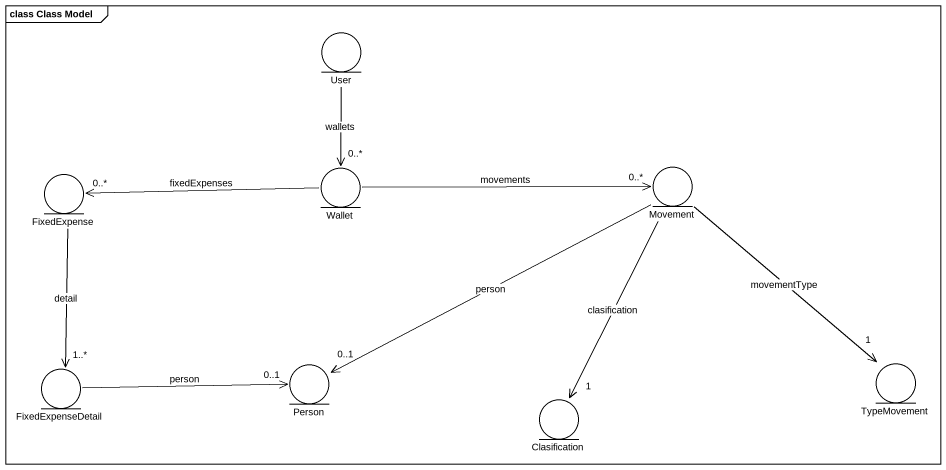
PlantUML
@startuml
mainframe class Class Model
entity User
entity Wallet
entity Movement
entity FixedExpense
entity FixedExpenseDetail
entity "Person" as Person_
entity TypeMovement
entity Clasification
User --> "0..*" Wallet : wallets
Wallet -right-> "0..*" Movement : movements
Wallet -left-> "0..*" FixedExpense : fixedExpenses
Movement -left-> "0..1" Person_ : person
Movement --> "1" TypeMovement : movementType
Movement --> "1" Clasification : clasification
FixedExpense --> "1..*" FixedExpenseDetail : detail
FixedExpenseDetail -right-> "0..1" Person_ : person
@enduml
